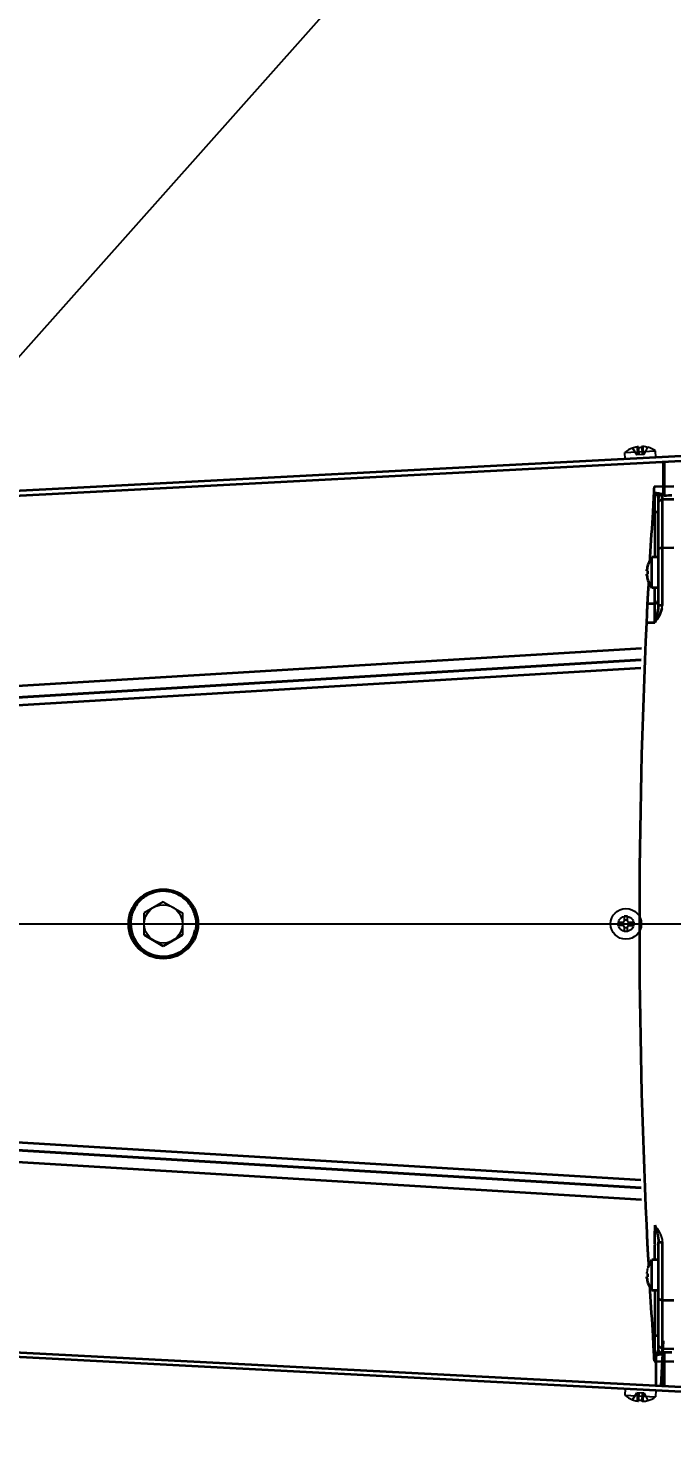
# Model space of a CAD drawing. Header units: millimetres. Extents: x 4086 to 8300, y 123 to 1549.
# Drawn here: x 6819.1 to 6856.8, y 1262 to 1344.5 of the extents above; entities that cross this region are included whole.
import ezdxf

# ---------------------------------------------------------------- set-up
doc = ezdxf.new("R2010")
doc.units = ezdxf.units.MM
doc.linetypes.add('PHANTOM', pattern=[0.8, 0.45, -0.05, 0.1, -0.05, 0.1, -0.05])
doc.layers.add('00_COMPONENTS', color=7, linetype='Continuous')
doc.layers.add('中心线', color=7, linetype='Continuous')
for name, color, linetype, lineweight in [('标注', 7, 'Continuous', 25), ('粗线', 7, 'PHANTOM', 35), ('粗线层', 7, 'Continuous', 35)]:
    doc.layers.add(name, color=color, linetype=linetype, lineweight=lineweight)
doc.styles.get("Standard").update_dxf_attribs({"font": 'simsun.ttc'})
doc.dimstyles.new('直径标注', dxfattribs={"dimtxt": 5, "dimasz": 5, "dimexe": 1.5, "dimexo": 0, "dimtad": 1, "dimtoh": 1, "dimdec": 0, "dimlfac": 10, "dimdsep": 46, "dimtxsty": 'Standard', "dimblk": '_FILLED', "dimcen": 0.09, "dimadec": 0, "dimazin": 0, "dimtol": 1, "dimtp": 0.001, "dimtm": 0.001, "dimtfac": 1, "dimtdec": 0, "dimtofl": 0, "dimtmove": 0, "dimatfit": 3, "dimldrblk": '_FILLED', "dimfxl": 1, "dimtolj": 1, "dimarcsym": 0})
doc.dimstyles.new('直线标注', dxfattribs={"dimtxt": 7, "dimasz": 3, "dimexe": 1.25, "dimexo": 0.625, "dimtad": 1, "dimlfac": 4, "dimdsep": 46, "dimtxsty": 'Standard', "dimcen": 2.5, "dimadec": 0, "dimazin": 0, "dimtm": 1e-09, "dimtfac": 1, "dimtmove": 0, "dimatfit": 3, "dimfxl": 1, "dimarcsym": 0})

# ---------------------------------------------------------------- blocks, each defined once
blk = doc.blocks.new('*D2412')
at = {"layer": 'Defpoints', "color": 0}
for p in [(6992.38, 1275.356), (6993.73, 1275.356), (6993.73, 1221.384)]:
    blk.add_point(p, dxfattribs=at)
at = {"layer": '标注', "color": 0, "linetype": 'Continuous', "lineweight": -2}
for p, q in [((6992.38, 1274.731), (6992.38, 1220.134)), ((6993.73, 1274.731), (6993.73, 1220.134)), ((6989.38, 1221.384), (6838.142, 1221.384)), ((6992.38, 1221.384), (6993.73, 1221.384)), ((6996.73, 1221.384), (6999.73, 1221.384))]:
    blk.add_line(p, q, dxfattribs=at)
at = {"layer": '标注', "color": 0}
for points in [[(6989.38, 1220.884), (6989.38, 1221.884), (6992.38, 1221.384)], [(6996.73, 1221.884), (6996.73, 1220.884), (6993.73, 1221.384)]]:
    blk.add_solid(points, dxfattribs=at)
at = {"layer": '标注', "color": 0, "insert": (6838.767, 1234.69), "char_height": 7, "attachment_point": 1}
blk.add_mtext('{\\fSource Han Sans CN Normal|b0|i0|c134|p2;%%C}6{\\H0.7x;\\S+0.012^  0;}{\\A1;\\C7;Through (locating hole\\C256;)}', dxfattribs=at)
blk = doc.blocks.new('_FILLED')
at = {"color": 0, "linetype": 'ByBlock'}
blk.add_solid([(0, 0), (-1, 0.143), (-1, -0.143)], dxfattribs=at)
blk = doc.blocks.new('*D2429')
at = {"layer": 'Defpoints', "color": 0}
for p in [(6807.452, 1312.759), (6806.958, 1312.204)]:
    blk.add_point(p, dxfattribs=at)
at = {"layer": '标注', "color": 0, "lineweight": -2}
for p in [(6810.774, 1316.495), (6906.571, 1346.269)]:
    blk.add_line(p, (6837.253, 1346.269), dxfattribs=at)
at = {"layer": '标注', "color": 0}
for p, q in [((6807.115, 1312.481), (6807.295, 1312.481)), ((6807.205, 1312.391), (6807.205, 1312.571))]:
    blk.add_line(p, q, dxfattribs=at)
at = {"layer": '标注', "color": 0, "linetype": 'ByBlock', "lineweight": -2, "xscale": 5, "yscale": 5, "zscale": 5, "rotation": 228.3520795856218}
blk.add_blockref('_FILLED', (6807.452, 1312.759), dxfattribs=at)
at = {"layer": '标注', "color": 0, "insert": (6872.225, 1351.117), "char_height": 5, "attachment_point": 5}
blk.add_mtext('\\A1;{\\H1.4x;8\\fSource Han Sans CN Normal|b0|i0|c134|p34;\\C0;×\\fSimSun|b0|i0|c134|p2;\\H1x;\\C256;M4 Depth 10}', dxfattribs=at)
blk = doc.blocks.new('*D2435')
at = {"layer": 'Defpoints', "color": 0}
for p in [(6992.805, 1309.058), (6993.305, 1307.804)]:
    blk.add_point(p, dxfattribs=at)
at = {"layer": '粗线层', "color": 0, "lineweight": -2}
for p in [(6820.467, 1370.053), (6990.953, 1313.703)]:
    blk.add_line(p, (6968.489, 1370.053), dxfattribs=at)
at = {"layer": '粗线层', "color": 0}
for p, q in [((6992.965, 1308.431), (6993.145, 1308.431)), ((6993.055, 1308.341), (6993.055, 1308.521))]:
    blk.add_line(p, q, dxfattribs=at)
at = {"layer": '粗线层', "color": 0, "linetype": 'ByBlock', "lineweight": -2, "xscale": 5, "yscale": 5, "zscale": 5, "rotation": 291.7352840088916}
blk.add_blockref('_FILLED', (6992.805, 1309.058), dxfattribs=at)
at = {"layer": '粗线层', "color": 0, "insert": (6893.961, 1377.018), "char_height": 5, "attachment_point": 5}
blk.add_mtext('\\A1;{\\fSource Han Sans CN Normal|b0|i0|c134|p2;\\H1.4x;%%C\\fSimSun|b0|i0|c134|p2;6}{\\H0.98x;\\S+0.012^  0;}{\\A1;\\H1.4x;\\C7;Through (locating hole\\C256;)}', dxfattribs=at)

msp = doc.modelspace()

# ---------------------------------------------------------------- linework, layer by layer
at = {"layer": '00_COMPONENTS', "linetype": 'Continuous'}
for p, q in [((6855.80899, 1274.31499), (6855.80888, 1274.34759)), ((6855.80963, 1274.10612), (6855.80899, 1274.31499)), ((6855.8099, 1274.00029), (6855.80963, 1274.10612)), ((6855.34251, 1271.55164), (6855.34534, 1271.5854)), ((6855.34251, 1271.52695), (6855.34251, 1271.55164)), ((6855.34534, 1271.5179), (6855.34251, 1271.52695)), ((6855.34534, 1271.5179), (6855.40748, 1271.5179)), ((6855.40748, 1271.87058), (6855.40451, 1271.8723)), ((6855.40583, 1271.48493), (6855.40748, 1271.5179))]:
    msp.add_line(p, q, dxfattribs=at)
msp.add_arc((6856.79495, 1271.4189), 1.45915, 161.9676476, 173.4478278, dxfattribs=at)
for points in [[(6856.23399, 1310.49154), (6856.24487, 1310.5484), (6856.25102, 1310.60649), (6856.25103, 1310.66438)], [(6855.80589, 1274.3518), (6855.98619, 1274.0982), (6856.17579, 1273.82798), (6856.23413, 1273.52233)], [(6856.23413, 1273.52233), (6856.24505, 1273.46512), (6856.25102, 1273.40667), (6856.25102, 1273.34842)]]:
    msp.add_open_spline(points, degree=3, dxfattribs=at)
at = {"layer": '中心线', "linetype": 'Continuous'}
for p, q in [((6854.49163, 1319.88824), (6854.75337, 1319.48519)), ((6854.81007, 1319.96708), (6854.77503, 1319.96234)), ((6854.77503, 1319.96234), (6854.79991, 1319.48763)), ((6854.84244, 1319.96587), (6854.83364, 1319.96822)), ((6854.84244, 1319.96587), (6854.86732, 1319.49116)), ((6854.9774, 1319.91336), (6854.9444, 1319.91197)), ((6855.04017, 1319.97624), (6855.06505, 1319.50152)), ((6855.10758, 1319.97977), (6855.13246, 1319.50506)), ((6855.179, 1319.50749), (6855.39718, 1319.93569)), ((6854.05807, 1319.62753), (6855.85561, 1319.72173)), ((6854.07837, 1319.24028), (6854.05807, 1319.62753)), ((6855.179, 1319.50749), (6854.75337, 1319.48519)), ((6855.8759, 1319.33448), (6855.85561, 1319.72173)), ((6827.00495, 1293.30544), (6825.87995, 1292.65592)), ((6825.87995, 1291.35688), (6825.87995, 1292.65592)), ((6827.00495, 1293.30544), (6828.12995, 1292.65592)), ((6828.12995, 1292.65592), (6828.12995, 1291.35688)), ((6853.66577, 1292.1054), (6853.95095, 1292.1054)), ((6853.95095, 1291.9074), (6853.66577, 1291.9074)), ((6853.90434, 1292.1054), (6853.90434, 1291.9074)), ((6854.01845, 1292.45808), (6854.01845, 1292.1729)), ((6854.21645, 1292.21951), (6854.01845, 1292.21951)), ((6854.01845, 1291.8399), (6854.01845, 1291.55472)), ((6854.01845, 1291.79329), (6854.21645, 1291.79329)), ((6854.21645, 1292.1729), (6854.21645, 1292.45808)), ((6854.21645, 1291.55472), (6854.21645, 1291.8399)), ((6854.28395, 1292.1054), (6854.56914, 1292.1054)), ((6854.28395, 1291.9074), (6854.56914, 1291.9074)), ((6854.33056, 1291.9074), (6854.33056, 1292.1054)), ((6854.07837, 1264.77252), (6854.05807, 1264.38527)), ((6855.8759, 1264.67832), (6855.85561, 1264.29107)), ((6854.05807, 1264.38527), (6855.85561, 1264.29107)), ((6854.49163, 1264.12456), (6854.75337, 1264.52761)), ((6855.179, 1264.5053), (6854.75337, 1264.52761)), ((6854.79991, 1264.52517), (6854.77503, 1264.05046)), ((6854.86732, 1264.52164), (6854.84244, 1264.04693)), ((6854.91144, 1264.10289), (6854.9444, 1264.10083)), ((6855.06505, 1264.51128), (6855.04017, 1264.03656)), ((6855.04017, 1264.03656), (6855.04868, 1264.03331)), ((6855.07224, 1264.03198), (6855.10758, 1264.03303)), ((6855.13246, 1264.50774), (6855.10758, 1264.03303)), ((6855.179, 1264.5053), (6855.39718, 1264.0771))]:
    msp.add_line(p, q, dxfattribs=at)
at = {"layer": '中心线'}
msp.add_line((6726.11978, 1292.0064), (7085.08608, 1292.0064), dxfattribs=at)
at = {"layer": '中心线', "linetype": 'Continuous'}
for points in [[(6854.80907, 1319.96699), (6854.8333, 1319.96823), (6854.84244, 1319.96587)], [(6854.9444, 1319.91197), (6854.91144, 1319.90991), (6854.87853, 1319.90719), (6854.84569, 1319.90382)], [(6855.04342, 1319.91418), (6855.01042, 1319.9141), (6854.97741, 1319.91336)], [(6855.07474, 1319.98084), (6855.05022, 1319.97969), (6855.04017, 1319.97624)], [(6855.04017, 1319.97624), (6855.0485, 1319.97946), (6855.07183, 1319.98082), (6855.10758, 1319.97977)], [(6854.11745, 1292.4598), (6854.08443, 1292.45961), (6854.05142, 1292.45904), (6854.01845, 1292.45808)], [(6854.21645, 1292.45808), (6854.18348, 1292.45904), (6854.15048, 1292.45961), (6854.11745, 1292.4598)], [(6854.11745, 1291.553), (6854.08442, 1291.55319), (6854.05141, 1291.55376), (6854.01845, 1291.55472)], [(6854.21645, 1291.55472), (6854.18349, 1291.55376), (6854.15049, 1291.55319), (6854.11745, 1291.553)], [(6854.84244, 1264.04693), (6854.83382, 1264.04459), (6854.81048, 1264.04568), (6854.77503, 1264.05046)], [(6854.80758, 1264.04596), (6854.83208, 1264.04454), (6854.84244, 1264.04693)], [(6854.84569, 1264.10898), (6854.87852, 1264.10561), (6854.91143, 1264.10289)], [(6854.9444, 1264.10083), (6854.9774, 1264.09944), (6855.01041, 1264.0987), (6855.04342, 1264.09862)], [(6855.07324, 1264.03197), (6855.04902, 1264.03326), (6855.04017, 1264.03656)]]:
    msp.add_lwpolyline(points, dxfattribs=at)
for centre, radius in [((6827.00495, 1292.0064), 1.125), ((6854.11745, 1292.0064), 0.9), ((6854.11745, 1292.0064), 0.45)]:
    msp.add_circle(centre, radius, dxfattribs=at)
for centre, radius, start, end in [((6855.01726, 1318.52325), 1.4627, 111.0608071, 130.9778218), ((6855.01717, 1318.52343), 1.45915, 99.5521722, 111.0323524), ((6855.01717, 1318.52343), 1.45915, 74.9676476, 86.4478278), ((6855.01711, 1318.52324), 1.46269, 55.0221334, 74.9391869), ((6853.95095, 1292.1729), 0.0675, 270, 0), ((6853.95095, 1291.8399), 0.0675, 0, 90), ((6854.28395, 1292.1729), 0.0675, 180, 270), ((6854.28395, 1291.8399), 0.0675, 90, 180), ((6855.01726, 1265.48955), 1.46269, 229.0221334, 248.9391869), ((6855.01717, 1265.48937), 1.45915, 248.9676476, 260.4478278), ((6855.01717, 1265.48937), 1.45915, 273.5521722, 285.0323524), ((6855.01711, 1265.48956), 1.4627, 285.0608071, 304.9778218)]:
    msp.add_arc(centre, radius, start, end, dxfattribs=at)
for points, knots in [([(6825.7513, 1293.4515), (6825.6495, 1293.36269), (6825.46274, 1293.16085), (6825.25326, 1292.80722), (6825.16509, 1292.54621), (6825.13537, 1292.4138)], [0, 0, 0, 0, 0.33094079, 0.6675925, 1, 1, 1, 1]), ([(6826.32964, 1293.7953), (6826.25871, 1293.76839), (6826.12049, 1293.70689), (6825.92641, 1293.59153), (6825.80752, 1293.50026), (6825.7513, 1293.4515)], [0, 0, 0, 0, 0.33666618, 0.66969632, 1, 1, 1, 1]), ([(6828.88824, 1292.34335), (6828.84162, 1292.56775), (6828.6869, 1292.99987), (6828.2406, 1293.51741), (6827.65283, 1293.84556), (6826.98506, 1293.96024), (6826.53942, 1293.87156), (6826.32964, 1293.7953)], [0, 0, 0, 0, 0.20596272, 0.40351452, 0.60101414, 0.79941291, 1, 1, 1, 1]), ([(6825.13537, 1292.4138), (6825.12668, 1292.37403), (6825.11192, 1292.29299), (6825.09769, 1292.1686), (6825.0936, 1292.08422), (6825.0928, 1292.04141)], [0, 0, 0, 0, 0.32536189, 0.6577506, 1, 1, 1, 1]), ([(6828.91777, 1291.99414), (6828.91718, 1291.95117), (6828.91285, 1291.82938), (6828.89639, 1291.70826), (6828.88103, 1291.63094)], [0, 0, 0, 0, 0.35282173, 1, 1, 1, 1]), ([(6828.88824, 1292.34335), (6828.90181, 1292.26781), (6828.91531, 1292.15127), (6828.91793, 1292.03432), (6828.91777, 1291.99414)], [0, 0, 0, 0, 0.65635446, 1, 1, 1, 1])]:
    msp.add_open_spline(points, degree=3, knots=knots, dxfattribs=at)
for points in [[(6853.66577, 1291.9074), (6853.66425, 1291.95127), (6853.66272, 1291.99522), (6853.66424, 1292.03909)], [(6854.56914, 1292.1054), (6854.57067, 1292.06131), (6854.57219, 1292.01714), (6854.57066, 1291.97305)]]:
    msp.add_open_spline(points, degree=3, dxfattribs=at)
at = {"layer": '粗线', "linetype": 'Continuous'}
for p, q in [((6857.34757, 1319.41161), (6754.07258, 1313.99919)), ((6778.86658, 1315.02822), (6857.36166, 1319.14198)), ((6856.3259, 1317.14581), (6856.3259, 1319.08769)), ((6856.35598, 1319.08927), (6856.35598, 1317.11727)), ((6855.75961, 1317.45902), (6855.74627, 1317.26336)), ((6855.77163, 1317.63581), (6855.75961, 1317.45902)), ((6855.77177, 1317.63618), (6856.92995, 1317.6564)), ((6855.80888, 1317.2644), (6855.74647, 1317.2634)), ((6856.02995, 1310.66437), (6856.02995, 1316.95409)), ((6856.25103, 1310.66438), (6856.25103, 1317.17796)), ((6856.25103, 1316.88631), (6856.92995, 1316.89755)), ((6856.3259, 1317.14581), (6856.35598, 1317.11727)), ((6855.80888, 1316.14396), (6855.68688, 1316.14201)), ((6855.80888, 1316.14396), (6855.80888, 1313.4939)), ((6855.80888, 1316.14396), (6856.02995, 1316.14396)), ((6856.25103, 1314.05149), (6856.92995, 1314.0564)), ((6855.51371, 1313.31989), (6855.51206, 1313.29131)), ((6855.52417, 1313.50091), (6855.51371, 1313.31989)), ((6855.64217, 1311.6939), (6855.64217, 1313.4939)), ((6856.02995, 1313.4939), (6855.64217, 1313.4939)), ((6855.34251, 1312.72664), (6855.34534, 1312.7604)), ((6855.34251, 1312.70195), (6855.34251, 1312.72664)), ((6855.34534, 1312.6929), (6855.34251, 1312.70195)), ((6855.34251, 1312.48585), (6855.34534, 1312.4949)), ((6855.34534, 1312.6929), (6855.40748, 1312.6929)), ((6855.40748, 1312.4949), (6855.34534, 1312.4949)), ((6855.40748, 1313.04558), (6855.40451, 1313.0473)), ((6855.40484, 1312.56088), (6855.40451, 1312.5939)), ((6855.40583, 1312.65993), (6855.40748, 1312.6929)), ((6855.40451, 1312.1405), (6855.40748, 1312.14222)), ((6855.44245, 1312.04308), (6855.43518, 1311.90835)), ((6855.43518, 1311.90835), (6855.50523, 1311.90957)), ((6856.02995, 1311.6939), (6855.64217, 1311.6939)), ((6855.8099, 1311.56726), (6855.80958, 1311.69186)), ((6855.36508, 1310.78229), (6855.80888, 1310.79004)), ((6855.80899, 1309.69871), (6855.80989, 1310.01253)), ((6855.80989, 1310.01253), (6855.81013, 1310.12332)), ((6855.81013, 1310.12332), (6855.81043, 1310.32617)), ((6856.25103, 1310.66437), (6856.02995, 1310.66437)), ((6855.32123, 1309.66095), (6855.80596, 1309.66095)), ((6855.80888, 1309.66521), (6855.80899, 1309.69871)), ((6855.03118, 1308.15149), (6770.38745, 1303.05341)), ((6855.00227, 1307.47298), (6770.4275, 1302.37906)), ((6770.42802, 1302.37987), (6855.0023, 1307.47376)), ((6770.45455, 1301.93003), (6854.98371, 1307.0212)), ((6825.87995, 1291.35688), (6827.00495, 1290.70736)), ((6828.12995, 1291.35688), (6827.00495, 1290.70736)), ((6854.98371, 1276.9916), (6770.45455, 1282.08277)), ((6770.4275, 1281.63374), (6855.00227, 1276.53982)), ((6855.0023, 1276.53904), (6770.42802, 1281.63293)), ((6770.38745, 1280.95939), (6855.03118, 1275.86131)), ((6856.02995, 1267.05871), (6856.02995, 1273.34843)), ((6856.02995, 1273.34843), (6856.25102, 1273.34843)), ((6856.25103, 1266.83484), (6856.25102, 1273.34842)), ((6855.50523, 1272.10323), (6855.43518, 1272.10445)), ((6855.43518, 1272.10445), (6855.44241, 1271.97035)), ((6855.64217, 1270.5189), (6855.64217, 1272.3189)), ((6856.02995, 1272.3189), (6855.64217, 1272.3189)), ((6855.80958, 1272.32143), (6855.8099, 1272.44554)), ((6855.34251, 1271.31085), (6855.34534, 1271.3199)), ((6855.40748, 1271.3199), (6855.34534, 1271.3199)), ((6855.40484, 1271.38588), (6855.40451, 1271.4189)), ((6855.40451, 1270.9655), (6855.40748, 1270.96722)), ((6855.51205, 1270.72167), (6855.51371, 1270.69291)), ((6855.51371, 1270.69291), (6855.52417, 1270.51188)), ((6856.02995, 1270.5189), (6855.64217, 1270.5189)), ((6855.80888, 1270.5189), (6855.80888, 1267.86884)), ((6754.07258, 1270.01361), (6857.34757, 1264.60119)), ((6856.25102, 1269.95885), (6856.92995, 1269.95885)), ((6777.05863, 1269.0791), (6857.36166, 1264.87082)), ((6855.68688, 1267.87079), (6855.80888, 1267.86884)), ((6856.02995, 1267.86884), (6855.80888, 1267.86884)), ((6856.29949, 1267.58513), (6856.16054, 1264.93377)), ((6856.25103, 1267.12649), (6856.92995, 1267.11525)), ((6855.74628, 1266.74944), (6855.75962, 1266.55382)), ((6855.74647, 1266.7494), (6855.80888, 1266.7484)), ((6855.75962, 1266.55382), (6855.77164, 1266.37699)), ((6855.77178, 1266.37662), (6856.92995, 1266.3564)), ((6855.87606, 1266.87907), (6855.87606, 1264.94868)), ((6856.3259, 1266.86699), (6856.35598, 1266.89553)), ((6856.3259, 1264.92511), (6856.3259, 1266.86699)), ((6856.35598, 1266.89553), (6856.35598, 1264.92353))]:
    msp.add_line(p, q, dxfattribs=at)
for points in [[(6855.34534, 1312.4274), (6855.34251, 1312.46117), (6855.34251, 1312.48585)], [(6855.40451, 1312.5939), (6855.40484, 1312.62692), (6855.40583, 1312.65993)], [(6855.40748, 1312.4949), (6855.40583, 1312.52787), (6855.40484, 1312.56088)], [(6855.34534, 1271.2524), (6855.34251, 1271.28617), (6855.34251, 1271.31085)], [(6855.40451, 1271.4189), (6855.40484, 1271.45192), (6855.40583, 1271.48493)], [(6855.40748, 1271.3199), (6855.40583, 1271.35287), (6855.40484, 1271.38588)]]:
    msp.add_lwpolyline(points, dxfattribs=at)
msp.add_circle((6827.00495, 1292.0064), 2.025, dxfattribs=at)
for centre, radius, start, end in [((6924.62494, 1313.24737), 68.99613, 176.7566401, 176.9633284), ((7225.92435, 1292.00653), 371.02332, 176.2702118, 176.6788413), ((6856.80475, 1312.58868), 1.47344, 142.0948046, 161.8651511), ((6856.79495, 1312.5939), 1.45915, 161.9676476, 173.4478278), ((6856.79495, 1312.5939), 1.45915, 186.5521722, 198.0323524), ((6856.79495, 1312.5939), 1.4625, 198.0602081, 217.9798724), ((6992.48863, 1302.60219), 137.36903, 176.1154848, 176.262099), ((6855.80495, 1311.01501), 0.225, 271, 0), ((7090.22465, 1301.42567), 235.04772, 177.8317297, 177.9931756), ((7226.22568, 1292.0064), 371.32438, 177.2748547, 182.7251457), ((6827.00495, 1292.0064), 1.91248, 178.9511425, 290.5432787), ((7085.05848, 1282.39064), 229.8779, 182.0029704, 182.1680469), ((6856.80475, 1271.41368), 1.47344, 142.0948046, 161.8651511), ((6992.32864, 1281.3999), 137.20869, 183.7429743, 183.8845795), ((6856.79495, 1271.4189), 1.45915, 186.5521722, 198.0323524), ((6856.79495, 1271.4189), 1.4625, 198.0602081, 217.9798724), ((7225.92314, 1292.0062), 371.0221, 183.3211595, 183.7297902), ((6921.40886, 1270.59009), 65.77534, 183.0325769, 183.2494032)]:
    msp.add_arc(centre, radius, start, end, dxfattribs=at)
for centre, major_axis, start_param, end_param in [((6855.87606, 1317.12193), (0.45, 0.0236), 0.02480854, 1.56942492), ((6856.80582, 1317.14116), (0.45, 0.0236), -3.11678412, -1.57216773), ((6855.87606, 1266.89087), (0.45, -0.0236), -1.56942492, -0.02480854), ((6856.80582, 1266.87164), (0.45, -0.0236), 1.57216773, 3.11678412)]:
    msp.add_ellipse(centre, major_axis=major_axis, ratio=0.02614999, start_param=start_param, end_param=end_param, dxfattribs=at)
for points, knots in [([(6855.72569, 1316.90244), (6855.72273, 1316.84709), (6855.70927, 1316.59364), (6855.69719, 1316.34012), (6855.68688, 1316.14201)], [0, 0, 0, 0, 0.21841446, 1, 1, 1, 1]), ([(6855.74647, 1317.2634), (6855.74521, 1317.25089), (6855.74307, 1317.21338), (6855.74075, 1317.1759), (6855.73932, 1317.15097)], [0, 0, 0, 0, 0.33486409, 1, 1, 1, 1]), ([(6855.80888, 1317.26442), (6855.90803, 1317.25478), (6856.05443, 1317.23946), (6856.18047, 1317.21103), (6856.25164, 1317.19425), (6856.25103, 1317.17796)], [0, 0, 0, 0, 0.65747203, 0.89240944, 1, 1, 1, 1]), ([(6855.80888, 1316.14396), (6855.80931, 1316.27963), (6855.80827, 1316.65306), (6855.8175, 1317.02674), (6855.80888, 1317.26439)], [0, 0, 0, 0, 0.36324423, 1, 1, 1, 1]), ([(6856.02995, 1313.95831), (6856.02995, 1313.97039), (6856.07567, 1314.04947), (6856.17929, 1314.05097), (6856.25103, 1314.05149)], [0, 0, 0, 0, 0.14415047, 1, 1, 1, 1]), ([(6855.41182, 1311.55761), (6855.405, 1311.45331), (6855.39962, 1311.27301), (6855.36284, 1311.01173), (6855.39504, 1310.89797), (6855.34639, 1310.78231), (6855.36508, 1310.78229)], [0, 0, 0, 0, 0.40370963, 0.72294196, 0.92780386, 1, 1, 1, 1]), ([(6855.80888, 1310.79004), (6855.82724, 1310.79017), (6855.78577, 1310.90529), (6855.82509, 1311.01951), (6855.80423, 1311.28176), (6855.81015, 1311.46274), (6855.8099, 1311.56726)], [0, 0, 0, 0, 0.07085482, 0.27641106, 0.59657198, 1, 1, 1, 1]), ([(6855.36514, 1310.7823), (6855.35475, 1310.78197), (6855.37506, 1310.71695), (6855.34983, 1310.64984), (6855.35577, 1310.493), (6855.34767, 1310.38328), (6855.34522, 1310.31857)], [0, 0, 0, 0, 0.06720539, 0.26466933, 0.58147251, 1, 1, 1, 1]), ([(6855.81043, 1310.32617), (6855.8105, 1310.39082), (6855.8067, 1310.50014), (6855.81875, 1310.65688), (6855.79608, 1310.72366), (6855.81953, 1310.7899), (6855.80888, 1310.79004)], [0, 0, 0, 0, 0.4181057, 0.73295442, 0.93111151, 1, 1, 1, 1]), ([(6855.80888, 1309.6652), (6855.83436, 1309.75546), (6855.92434, 1310.08333), (6856.02996, 1310.41684), (6856.02995, 1310.66437)], [0, 0, 0, 0, 0.27477256, 1, 1, 1, 1]), ([(6827.67605, 1290.21558), (6827.87589, 1290.29195), (6828.2561, 1290.51014), (6828.68023, 1291.01075), (6828.83623, 1291.42086), (6828.88103, 1291.63094)], [0, 0, 0, 0, 0.33230586, 0.66635072, 1, 1, 1, 1]), ([(6855.34513, 1273.69423), (6855.34759, 1273.62952), (6855.35569, 1273.51981), (6855.34976, 1273.36293), (6855.37498, 1273.2959), (6855.35469, 1273.23079), (6855.36508, 1273.23051)], [0, 0, 0, 0, 0.41852571, 0.73532735, 0.93279333, 1, 1, 1, 1]), ([(6855.80888, 1273.22276), (6855.82759, 1273.22271), (6855.78583, 1273.33866), (6855.825, 1273.45268), (6855.80424, 1273.71474), (6855.81014, 1273.89562), (6855.8099, 1274.00029)], [0, 0, 0, 0, 0.07218876, 0.27695822, 0.59615626, 1, 1, 1, 1]), ([(6855.36508, 1273.23051), (6855.34603, 1273.23033), (6855.39561, 1273.11292), (6855.36284, 1272.99683), (6855.40022, 1272.73164), (6855.40571, 1272.54856), (6855.41263, 1272.44281)], [0, 0, 0, 0, 0.07242389, 0.27770437, 0.59711839, 1, 1, 1, 1]), ([(6855.8099, 1272.44554), (6855.81015, 1272.55006), (6855.80423, 1272.73104), (6855.82509, 1272.99329), (6855.78577, 1273.1075), (6855.82724, 1273.22264), (6855.80888, 1273.22276)], [0, 0, 0, 0, 0.40342803, 0.72358895, 0.92914518, 1, 1, 1, 1]), ([(6856.25103, 1269.96131), (6856.22206, 1269.96152), (6856.14878, 1269.96908), (6856.02995, 1270.00151), (6856.02995, 1270.05449)], [0, 0, 0, 0, 0.35342016, 1, 1, 1, 1]), ([(6855.68683, 1267.87078), (6855.69042, 1267.80177), (6855.70307, 1267.54827), (6855.71576, 1267.29477), (6855.72562, 1267.11033)], [0, 0, 0, 0, 0.27226848, 1, 1, 1, 1]), ([(6855.80888, 1266.7484), (6855.81024, 1266.78602), (6855.80842, 1267.15961), (6855.80995, 1267.533), (6855.80888, 1267.86884)], [0, 0, 0, 0, 0.10078781, 1, 1, 1, 1]), ([(6855.73926, 1266.86178), (6855.74069, 1266.83686), (6855.74303, 1266.7994), (6855.74518, 1266.7619), (6855.74647, 1266.7494)], [0, 0, 0, 0, 0.66510958, 1, 1, 1, 1]), ([(6855.80889, 1266.74838), (6855.9082, 1266.75912), (6856.05415, 1266.77273), (6856.18143, 1266.80196), (6856.25101, 1266.81855), (6856.25103, 1266.83484)], [0, 0, 0, 0, 0.65931468, 0.89245718, 1, 1, 1, 1])]:
    msp.add_open_spline(points, degree=3, knots=knots, dxfattribs=at)
for points in [[(6856.02995, 1316.95409), (6856.02996, 1317.08109), (6855.93067, 1317.22839), (6855.80888, 1317.26439)], [(6856.25103, 1317.17796), (6856.14617, 1317.17614), (6856.02995, 1317.05897), (6856.02995, 1316.95409)], [(6856.02995, 1316.67278), (6856.02995, 1316.77523), (6856.14859, 1316.88461), (6856.25103, 1316.88631)], [(6855.80596, 1309.66095), (6855.98554, 1309.91544), (6856.17548, 1310.18562), (6856.23399, 1310.49154)], [(6855.80888, 1274.34759), (6855.90692, 1274.02087), (6856.02994, 1273.68954), (6856.02995, 1273.34843)], [(6855.80888, 1266.7484), (6855.93068, 1266.78437), (6856.02996, 1266.9317), (6856.02995, 1267.0587)], [(6856.25103, 1267.12649), (6856.14859, 1267.12819), (6856.02995, 1267.23757), (6856.02995, 1267.34002)], [(6856.25103, 1266.83484), (6856.14616, 1266.83666), (6856.02995, 1266.95383), (6856.02995, 1267.05871)]]:
    msp.add_open_spline(points, degree=3, dxfattribs=at)

# ---------------------------------------------------------------- dimensions: what is measured, and where the dimension line sits
at = {"layer": '标注'}
dim = msp.add_diameter_dim_2p(p1=(6806.95824, 1312.20399), p2=(6807.45167, 1312.75881), text='{\\H1.4x;8\\fSource Han Sans CN Normal|b0|i0|c134|p34;\\C0;×\\fSimSun|b0|i0|c134|p2;\\H1x;\\C256;M4 Depth 10}', dimstyle='直径标注', override={"dimtxsty": 'Standard'}, dxfattribs=at)
dim.commit()
dim.dimension.update_dxf_attribs({"geometry": '*D2429', "text_midpoint": (6872.22455, 1346.26888), "dimtype": 163})
at = {"layer": '标注', "linetype": 'Continuous'}
dim = msp.add_linear_dim(base=(6993.72995, 1221.38446), p1=(6992.37995, 1275.3564), p2=(6993.72995, 1275.3564), text='{\\fSource Han Sans CN Normal|b0|i0|c134|p2;%%C}6{\\H0.7x;\\S+0.012^  0;}{\\A1;\\C7;Through (locating hole\\C256;)}', dimstyle='直线标注', override={"dimtxsty": 'Standard'}, dxfattribs=at)
dim.commit()
dim.dimension.update_dxf_attribs({"geometry": '*D2412', "text_midpoint": (6912.26094, 1221.38446), "dimtype": 160})
at = {"layer": '粗线层'}
dim = msp.add_diameter_dim_2p(p1=(6993.30492, 1307.80439), p2=(6992.80499, 1309.05841), text='{\\fSource Han Sans CN Normal|b0|i0|c134|p2;\\H1.4x;%%C\\fSimSun|b0|i0|c134|p2;6}{\\H0.98x;\\S+0.012^  0;}{\\A1;\\H1.4x;\\C7;Through (locating hole\\C256;)}', dimstyle='直径标注', override={"dimtxsty": 'Standard'}, dxfattribs=at)
dim.commit()
dim.dimension.update_dxf_attribs({"geometry": '*D2435', "text_midpoint": (6893.96135, 1370.05289), "dimtype": 163})

doc.saveas('drawing.dxf')
